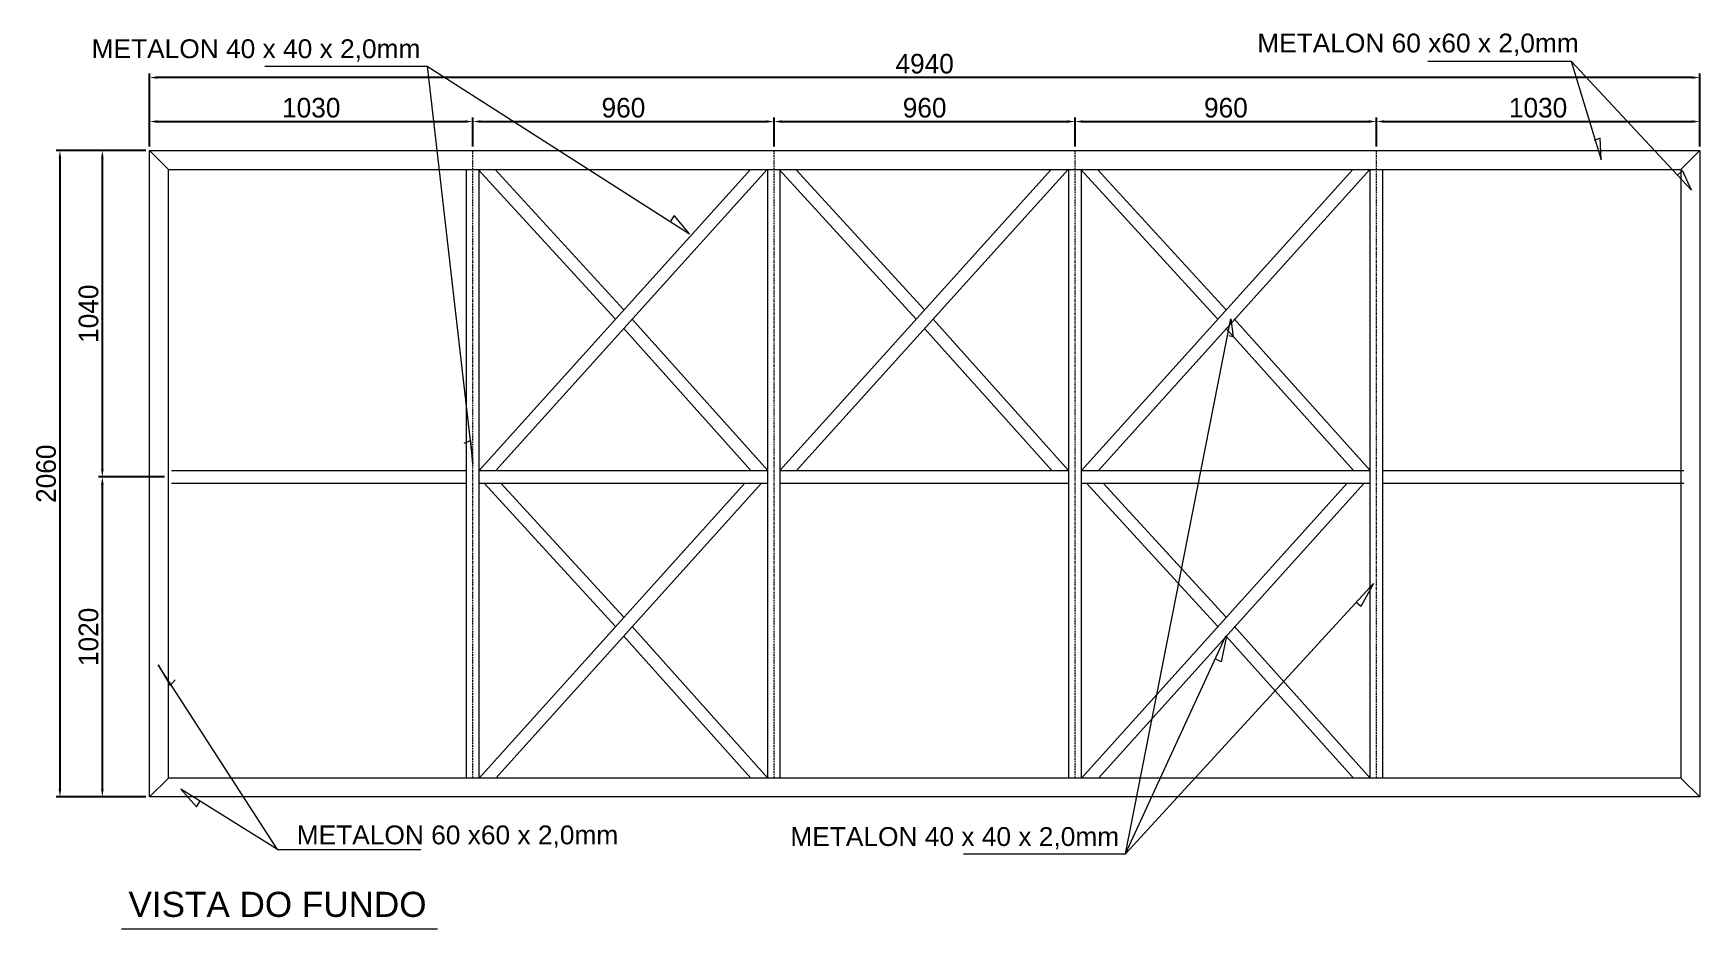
# Model space of a CAD drawing. Header units: millimetres. Extents: x 264998 to 288730, y -52980 to -35752.
# Drawn here: x 273618 to 278929, y -46950 to -44096 of the extents above; entities that cross this region are included whole.
import ezdxf

# ---------------------------------------------------------------- set-up
doc = ezdxf.new("R2010")
doc.units = ezdxf.units.MM
doc.header["$LTSCALE"] = 0.2
doc.linetypes.add('ACAD_ISO07W100', pattern=[3, 0, -3])
doc.linetypes.add('DASHDOT', pattern=[25.4, 12.7, -6.35, 0, -6.35])
for name, color, linetype, lineweight in [('01 cent', 1, 'DASHDOT', 9), ('03', 3, 'Continuous', 15), ('04', 4, 'Continuous', 5), ('COTA', 1, 'Continuous', 9)]:
    doc.layers.add(name, color=color, linetype=linetype, lineweight=lineweight)
doc.styles.add('1-20', font='arial.ttf', dxfattribs={"height": 4})
doc.styles.add('1-75', font='arial.ttf', dxfattribs={"height": 15})
doc.dimstyles.new('ESC25', dxfattribs={"dimscale": 25, "dimtxt": 2.5, "dimasz": 1, "dimexe": 0.5, "dimexo": 0.5, "dimgap": 0.5, "dimtad": 1, "dimdec": 0, "dimzin": 0, "dimdsep": 46, "dimtxsty": 'Standard', "dimcen": 1.5, "dimclrd": 1, "dimclre": 1, "dimclrt": 2, "dimadec": 0, "dimazin": 0, "dimtfac": 1, "dimtdec": 0, "dimtofl": 0, "dimtmove": 0, "dimatfit": 3, "dimfxl": 1, "dimtolj": 1, "dimtzin": 0, "dimarcsym": 0})

# ---------------------------------------------------------------- blocks, each defined once
blk = doc.blocks.new('*D7')
at = {"layer": '03', "color": 1, "lineweight": -2, "transparency": 16777216}
for p, q in [((273989, -44457.4), (273989, -44224.7)), ((278904, -44237.2), (274014, -44237.2)), ((278929, -44457.4), (278929, -44224.7))]:
    blk.add_line(p, q, dxfattribs=at)
at = {"layer": '03', "color": 1, "transparency": 16777216}
for points in [[(274014, -44233), (274014, -44241.3), (273989, -44237.2)], [(278904, -44233), (278904, -44241.3), (278929, -44237.2)]]:
    blk.add_solid(points, dxfattribs=at)
at = {"layer": '03', "color": 2, "transparency": 16777216, "insert": (276459, -44193.4), "char_height": 62.5, "attachment_point": 5}
blk.add_mtext('\\A1;4940', dxfattribs=at)
blk = doc.blocks.new('*D8')
at = {"layer": '03', "color": 1, "lineweight": -2, "transparency": 16777216}
for p, q in [((273976.5, -44469.9), (273690.6, -44469.9)), ((273703.1, -44494.9), (273703.1, -46504.9)), ((273976.5, -46529.9), (273690.6, -46529.9))]:
    blk.add_line(p, q, dxfattribs=at)
at = {"layer": '03', "color": 1, "transparency": 16777216}
for points in [[(273698.9, -44494.9), (273707.2, -44494.9), (273703.1, -44469.9)], [(273698.9, -46504.9), (273707.2, -46504.9), (273703.1, -46529.9)]]:
    blk.add_solid(points, dxfattribs=at)
at = {"layer": '03', "color": 2, "transparency": 16777216, "insert": (273659.3, -45499.9), "char_height": 62.5, "attachment_point": 5, "rotation": 90}
blk.add_mtext('\\A1;2060', dxfattribs=at)
blk = doc.blocks.new('*D18')
at = {"layer": '03', "color": 1, "lineweight": -2, "transparency": 16777216}
for p, q in [((273989, -44457.4), (273989, -44364.9)), ((274014, -44377.4), (274994, -44377.4)), ((275019, -44457.4), (275019, -44364.9))]:
    blk.add_line(p, q, dxfattribs=at)
at = {"layer": '03', "color": 1, "transparency": 16777216}
for points in [[(274014, -44373.3), (274014, -44381.6), (273989, -44377.4)], [(274994, -44373.3), (274994, -44381.6), (275019, -44377.4)]]:
    blk.add_solid(points, dxfattribs=at)
at = {"layer": '03', "color": 2, "transparency": 16777216, "insert": (274504, -44333.7), "char_height": 62.5, "attachment_point": 5}
blk.add_mtext('\\A1;1030', dxfattribs=at)
blk = doc.blocks.new('*D19')
at = {"layer": '03', "color": 1, "lineweight": -2, "transparency": 16777216}
for p, q in [((275019, -44457.4), (275019, -44364.9)), ((275044, -44377.4), (275954, -44377.4)), ((275979, -44457.4), (275979, -44364.9))]:
    blk.add_line(p, q, dxfattribs=at)
at = {"layer": '03', "color": 1, "transparency": 16777216}
for points in [[(275044, -44373.3), (275044, -44381.6), (275019, -44377.4)], [(275954, -44373.3), (275954, -44381.6), (275979, -44377.4)]]:
    blk.add_solid(points, dxfattribs=at)
at = {"layer": '03', "color": 2, "transparency": 16777216, "insert": (275499, -44333.7), "char_height": 62.5, "attachment_point": 5}
blk.add_mtext('\\A1;960', dxfattribs=at)
blk = doc.blocks.new('*D20')
at = {"layer": '03', "color": 1, "lineweight": -2, "transparency": 16777216}
for p, q in [((277899, -44457.4), (277899, -44364.9)), ((277924, -44377.4), (278904, -44377.4)), ((278929, -44457.4), (278929, -44364.9))]:
    blk.add_line(p, q, dxfattribs=at)
at = {"layer": '03', "color": 1, "transparency": 16777216}
for points in [[(277924, -44373.3), (277924, -44381.6), (277899, -44377.4)], [(278904, -44373.3), (278904, -44381.6), (278929, -44377.4)]]:
    blk.add_solid(points, dxfattribs=at)
at = {"layer": '03', "color": 2, "transparency": 16777216, "insert": (278414, -44333.7), "char_height": 62.5, "attachment_point": 5}
blk.add_mtext('\\A1;1030', dxfattribs=at)
blk = doc.blocks.new('*D21')
at = {"layer": '03', "color": 1, "lineweight": -2, "transparency": 16777216}
for p, q in [((274036.5, -45509.9), (273825.8, -45509.9)), ((273838.3, -46504.9), (273838.3, -45534.9)), ((273976.5, -46529.9), (273825.8, -46529.9))]:
    blk.add_line(p, q, dxfattribs=at)
at = {"layer": '03', "color": 1, "transparency": 16777216}
for points in [[(273834.1, -45534.9), (273842.4, -45534.9), (273838.3, -45509.9)], [(273834.1, -46504.9), (273842.4, -46504.9), (273838.3, -46529.9)]]:
    blk.add_solid(points, dxfattribs=at)
at = {"layer": '03', "color": 2, "transparency": 16777216, "insert": (273794.5, -46019.9), "char_height": 62.5, "attachment_point": 5, "rotation": 90}
blk.add_mtext('\\A1;1020', dxfattribs=at)
blk = doc.blocks.new('*D34')
at = {"layer": 'COTA', "color": 1, "linetype": 'ACAD_ISO07W100', "lineweight": -2, "transparency": 16777216}
for p, q in [((273976.5, -44469.9), (273825.8, -44469.9)), ((274036.5, -45509.9), (273825.8, -45509.9))]:
    blk.add_line(p, q, dxfattribs=at)
at = {"layer": 'COTA', "color": 1, "lineweight": -2, "transparency": 16777216}
blk.add_line((273838.3, -45484.9), (273838.3, -44494.9), dxfattribs=at)
at = {"layer": 'COTA', "color": 1, "transparency": 16777216}
for points in [[(273834.1, -44494.9), (273842.4, -44494.9), (273838.3, -44469.9)], [(273834.1, -45484.9), (273842.4, -45484.9), (273838.3, -45509.9)]]:
    blk.add_solid(points, dxfattribs=at)
at = {"layer": 'COTA', "color": 2, "transparency": 16777216, "insert": (273794.5, -44989.9), "char_height": 62.5, "attachment_point": 5, "rotation": 90}
blk.add_mtext('\\A1;1040', dxfattribs=at)
blk = doc.blocks.new('*D35')
at = {"layer": 'COTA', "color": 1, "linetype": 'ACAD_ISO07W100', "lineweight": -2, "transparency": 16777216}
for p, q in [((276939, -44457.4), (276939, -44364.9)), ((277899, -44457.4), (277899, -44364.9))]:
    blk.add_line(p, q, dxfattribs=at)
at = {"layer": 'COTA', "color": 1, "lineweight": -2, "transparency": 16777216}
blk.add_line((276964, -44377.4), (277874, -44377.4), dxfattribs=at)
at = {"layer": 'COTA', "color": 1, "transparency": 16777216}
for points in [[(276964, -44373.3), (276964, -44381.6), (276939, -44377.4)], [(277874, -44373.3), (277874, -44381.6), (277899, -44377.4)]]:
    blk.add_solid(points, dxfattribs=at)
at = {"layer": 'COTA', "color": 2, "transparency": 16777216, "insert": (277419, -44333.7), "char_height": 62.5, "attachment_point": 5}
blk.add_mtext('\\A1;960', dxfattribs=at)
blk = doc.blocks.new('*D37')
at = {"layer": 'COTA', "color": 1, "lineweight": -2, "transparency": 16777216}
for p, q in [((275979, -44457.4), (275979, -44364.9)), ((276004, -44377.4), (276914, -44377.4)), ((276939, -44457.4), (276939, -44364.9))]:
    blk.add_line(p, q, dxfattribs=at)
at = {"layer": 'COTA', "color": 1, "transparency": 16777216}
for points in [[(276004, -44373.3), (276004, -44381.6), (275979, -44377.4)], [(276914, -44373.3), (276914, -44381.6), (276939, -44377.4)]]:
    blk.add_solid(points, dxfattribs=at)
at = {"layer": 'COTA', "color": 2, "transparency": 16777216, "insert": (276459, -44333.7), "char_height": 62.5, "attachment_point": 5}
blk.add_mtext('\\A1;960', dxfattribs=at)

msp = doc.modelspace()

# ---------------------------------------------------------------- linework, layer by layer
at = {"layer": '01 cent'}
for p, q in [((275019, -46469.9), (275019, -44469.9)), ((275979, -46469.9), (275979, -44469.9)), ((276939, -46469.9), (276939, -44469.9)), ((277899, -46469.9), (277899, -44469.9))]:
    msp.add_line(p, q, dxfattribs=at)
at = {"layer": '03'}
for p, q in [((273989, -44469.9), (278929, -44469.9)), ((273989, -46529.9), (273989, -44469.9)), ((274049, -44529.9), (273989, -44469.9)), ((278869, -44529.9), (278929, -44469.9)), ((278929, -44469.9), (278929, -46529.9)), ((274049, -44529.9), (278869, -44529.9)), ((274049, -46469.9), (274049, -44529.9)), ((274999, -46469.9), (274999, -44529.9)), ((275036.4, -44529.9), (275472.3, -45006.2)), ((275039, -46469.9), (275039, -44529.9)), ((275039, -45489.9), (275903.9, -44529.9)), ((275090.1, -44529.9), (275499, -44976.2)), ((275092.6, -45489.9), (275957.5, -44529.9)), ((275959, -46469.9), (275959, -44529.9)), ((275994.9, -44529.9), (276432, -45007.6)), ((275997.5, -45489.9), (276862.3, -44529.9)), ((275999, -46469.9), (275999, -44529.9)), ((276048.5, -44529.9), (276458.9, -44977.7)), ((276051, -45489.9), (276915.9, -44529.9)), ((276919, -46469.9), (276919, -44529.9)), ((276956.4, -44529.9), (277392.3, -45006.2)), ((276959, -46469.9), (276959, -44529.9)), ((276959, -45489.9), (277823.9, -44529.9)), ((277010.1, -44529.9), (277419, -44976.2)), ((277012.6, -45489.9), (277877.5, -44529.9)), ((277879, -46469.9), (277879, -44529.9)), ((277919, -46469.9), (277919, -44529.9)), ((278869, -44529.9), (278869, -46469.7)), ((275525.9, -45006.2), (275959, -45489.9)), ((276485.6, -45007.5), (276917.5, -45489.9)), ((277445.9, -45006.2), (277879, -45489.9)), ((275499.1, -45036.2), (275905.3, -45489.9)), ((276458.7, -45037.4), (276863.8, -45489.9)), ((277419.1, -45036.2), (277825.3, -45489.9)), ((274059, -45489.9), (274999, -45489.9)), ((275039, -45489.9), (275959, -45489.9)), ((275997.5, -45489.9), (276917.5, -45489.9)), ((276959, -45489.9), (277879, -45489.9)), ((277919, -45489.9), (278879, -45489.9)), ((274059, -45529.9), (274999, -45529.9)), ((275039, -45529.9), (275959, -45529.9)), ((275039, -46469.9), (275885.9, -45529.9)), ((275054.7, -45529.9), (275472.3, -45986.2)), ((275092.6, -46469.9), (275939.4, -45529.9)), ((275108.4, -45529.9), (275499, -45956.2)), ((275997.5, -45529.9), (276917.5, -45529.9)), ((276959, -46469.9), (277805.9, -45529.9)), ((276959, -45529.9), (277879, -45529.9)), ((276974.7, -45529.9), (277392.3, -45986.2)), ((277012.6, -46469.9), (277859.4, -45529.9)), ((277028.4, -45529.9), (277419, -45956.2)), ((277919, -45529.9), (278879, -45529.9)), ((275525.9, -45986.2), (275959, -46469.9)), ((277445.9, -45986.2), (277879, -46469.9)), ((275499.1, -46016.2), (275905.3, -46469.9)), ((277419.1, -46016.2), (277825.3, -46469.9)), ((274049, -46469.9), (273989, -46529.9)), ((278869.2, -46469.9), (274049, -46469.9)), ((278869.2, -46469.9), (278929, -46529.9)), ((278929, -46529.9), (273989, -46529.9))]:
    msp.add_line(p, q, dxfattribs=at)
at = {"layer": '04'}
for p, q in [((278062.8, -44185), (278519.8, -44185)), ((278519.8, -44185), (278903, -44595.7)), ((278519.8, -44185), (278614.8, -44499)), ((274356.6, -44200.9), (274873.1, -44200.9)), ((274873.1, -44200.9), (275709.1, -44735)), ((274873.1, -44200.9), (275019, -45469.9)), ((278612.2, -44430.8), (278592.5, -44438)), ((278614.8, -44499), (278612.2, -44430.8)), ((278874.1, -44533.9), (278858.8, -44548.3)), ((278903, -44595.7), (278874.1, -44533.9)), ((275660.4, -44676.5), (275647.8, -44696.7)), ((275709.1, -44735), (275660.4, -44676.5)), ((277099.4, -46711.7), (277434.3, -45006.2)), ((277434.3, -45006.2), (277442.3, -45063.1)), ((275012.4, -45394.1), (274990.5, -45403.5)), ((275019, -45469.9), (275012.4, -45394.1)), ((277099.4, -46711.7), (277889, -45849.9)), ((277889, -45849.9), (277849.2, -45923.4)), ((277849.2, -45923.4), (277833.6, -45908.8)), ((277099.4, -46711.7), (277419.1, -46016.2)), ((277420.5, -46017.1), (277404, -46099)), ((277404, -46099), (277384.9, -46089.6)), ((274396.1, -46697.1), (274016.4, -46108.7)), ((274016.4, -46108.7), (274054.1, -46174.9)), ((274054.1, -46174.9), (274070.1, -46157.2)), ((274396.1, -46697.1), (274088.2, -46504.9)), ((274088.2, -46504.9), (274138.8, -46561.7)), ((274138.8, -46561.7), (274150.8, -46541)), ((274396.1, -46697.1), (274853.1, -46697.1)), ((276582.9, -46711.7), (277099.4, -46711.7))]:
    msp.add_line(p, q, dxfattribs=at)
at = {"layer": '04', "color": 4}
msp.add_line((273899.2, -46949.8), (274906.1, -46949.8), dxfattribs=at)
at = {"layer": '04'}
for points in [[(278614.8, -44499), (278612.2, -44430.8), (278592.5, -44438), (278614.8, -44499)], [(278903, -44595.7), (278874.1, -44533.9), (278858.8, -44548.3), (278903, -44595.7)], [(275709.1, -44735), (275660.4, -44676.5), (275647.8, -44696.7), (275709.1, -44735)], [(277434.3, -45006.2), (277428.9, -45060.1), (277442.3, -45063.1), (277434.3, -45006.2)], [(275019, -45469.9), (275012.4, -45394.1), (274990.5, -45403.5), (275019, -45469.9)], [(277889, -45849.9), (277849.2, -45923.4), (277833.6, -45908.8), (277889, -45849.9)], [(277420.5, -46017.1), (277404, -46099), (277384.9, -46089.6), (277420.5, -46017.1)], [(274016.4, -46108.7), (274054.1, -46174.9), (274070.1, -46157.2), (274016.4, -46108.7)], [(274088.2, -46504.9), (274138.8, -46561.7), (274150.8, -46541), (274088.2, -46504.9)]]:
    msp.add_solid(points, dxfattribs=at)
at = {"layer": 'COTA'}
msp.add_line((277442.3, -45063.1), (277428.9, -45060.1), dxfattribs=at)

# ---------------------------------------------------------------- texts
at = {"layer": '04', "style": '1-20'}
for s, p in [('METALON 40 x 40 x 2,0mm', (273804, -44175.4)), ('METALON 60 x60 x 2,0mm', (277518.9, -44157.2)), ('METALON 60 x60 x 2,0mm', (274457.8, -46680.9)), ('METALON 40 x 40 x 2,0mm', (276031, -46686.2))]:
    msp.add_text(s, height=60, dxfattribs=at).set_placement(p)
at = {"layer": '04', "color": 4, "style": '1-75'}
msp.add_text('VISTA DO FUNDO', height=80, dxfattribs=at).set_placement((273921.6, -46912.3))

# ---------------------------------------------------------------- dimensions: what is measured, and where the dimension line sits
at = {"layer": '03'}
for base, p1, p2, picture, middle in [((273989, -44237.2), (278929, -44469.9), (273989, -44469.9), '*D7', (276459, -44193.4)), ((275019, -44377.4), (273989, -44469.9), (275019, -44469.9), '*D18', (274504, -44333.7)), ((275979, -44377.4), (275019, -44469.9), (275979, -44469.9), '*D19', (275499, -44333.7)), ((278929, -44377.4), (277899, -44469.9), (278929, -44469.9), '*D20', (278414, -44333.7))]:
    dim = msp.add_linear_dim(base=base, p1=p1, p2=p2, dimstyle='ESC25', dxfattribs=at)
    dim.commit()
    dim.dimension.update_dxf_attribs({"geometry": picture, "text_midpoint": middle})
for base, p1, p2, picture, middle in [((273703.1, -46529.9), (273989, -44469.9), (273989, -46529.9), '*D8', (273659.3, -45499.9)), ((273838.3, -45509.9), (273989, -46529.9), (274049, -45509.9), '*D21', (273794.5, -46019.9))]:
    dim = msp.add_linear_dim(base=base, p1=p1, p2=p2, angle=90, dimstyle='ESC25', dxfattribs=at)
    dim.commit()
    dim.dimension.update_dxf_attribs({"geometry": picture, "text_midpoint": middle})
at = {"layer": 'COTA'}
for base, p1, p2, picture, middle in [((276939, -44377.4), (275979, -44469.9), (276939, -44469.9), '*D37', (276459, -44333.7)), ((277899, -44377.4), (276939, -44469.9), (277899, -44469.9), '*D35', (277419, -44333.7))]:
    dim = msp.add_linear_dim(base=base, p1=p1, p2=p2, dimstyle='ESC25', dxfattribs=at)
    dim.commit()
    dim.dimension.update_dxf_attribs({"geometry": picture, "text_midpoint": middle})
dim = msp.add_linear_dim(base=(273838.3, -44469.9), p1=(274049, -45509.9), p2=(273989, -44469.9), angle=90, dimstyle='ESC25', dxfattribs=at)
dim.commit()
dim.dimension.update_dxf_attribs({"geometry": '*D34', "text_midpoint": (273794.5, -44989.9)})

doc.saveas('drawing.dxf')
